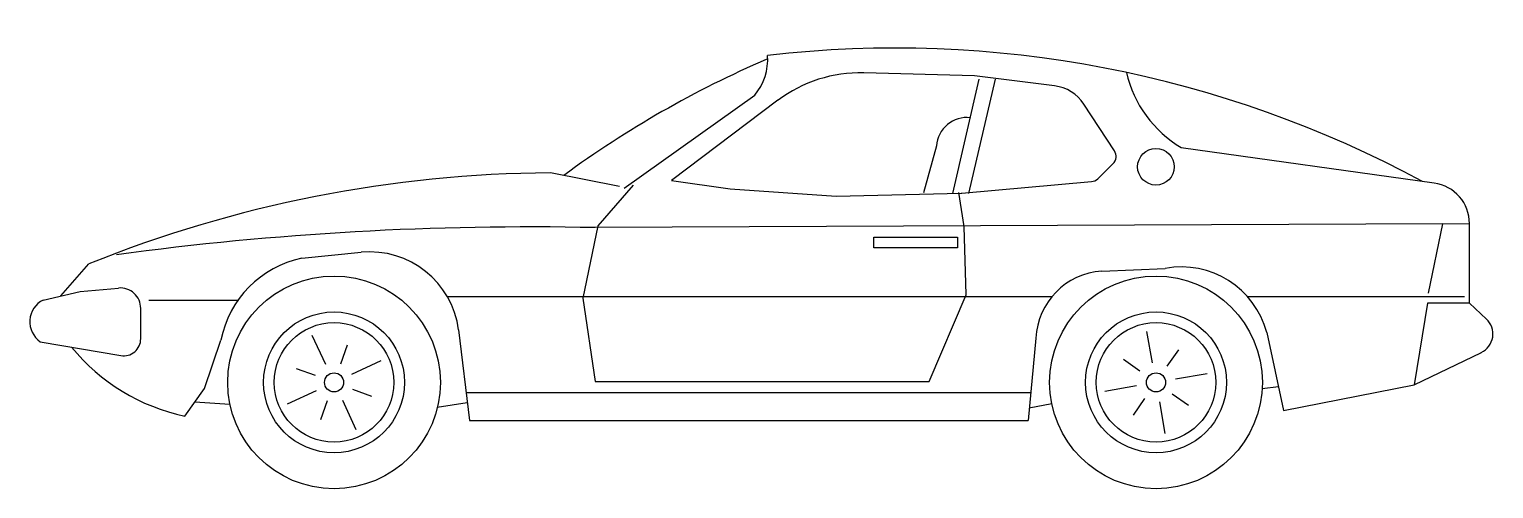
# Model space of a CAD drawing. Extents: x 2.7 to 6.91, y 0.31 to 1.63.
import ezdxf

# ---------------------------------------------------------------- set-up
doc = ezdxf.new("R2010")
doc.units = 0
doc.header["$MEASUREMENT"] = 0
doc.layers.get('0').update_dxf_attribs({"linetype": 'CONTINUOUS'})

# ---------------------------------------------------------------- blocks, each defined once
blk = doc.blocks.new('CARESPL')
for p, q in [((1.8392, 1.1858), (1.5212, 1.1943)), ((2.0695, 1.1569), (1.8392, 1.1858)), ((1.7772, 0.8482), (1.8531, 1.1767)), ((1.8233, 0.8482), (1.8992, 1.1767)), ((0.8334, 0.8633), (1.2082, 1.1302)), ((1.275, 1.1156), (0.9692, 0.8854)), ((2.2411, 0.9703), (2.1532, 1.1046)), ((1.7301, 0.9847), (1.6926, 0.8496)), ((3.1596, 0.8777), (2.4333, 0.9795)), ((2.1932, 0.8904), (2.237, 0.9332)), ((0.8202, 0.8683), (0.6216, 0.9071)), ((0.9692, 0.8854), (1.1374, 0.8614)), ((0.8592, 0.8722), (0.7576, 0.7546)), ((1.1374, 0.8614), (1.4419, 0.8399)), ((1.4419, 0.8399), (1.8011, 0.8487)), ((1.8093, 0.7534), (1.7939, 0.8508)), ((1.803, 0.8489), (2.1753, 0.8821)), ((3.1844, 0.7611), (0.7499, 0.7498)), ((3.1428, 0.5617), (3.1844, 0.7611)), ((3.1844, 0.7611), (3.2609, 0.7613)), ((3.2608, 0.5325), (3.2609, 0.7613)), ((0.7576, 0.7546), (0.7145, 0.5469)), ((1.5501, 0.7221), (1.7902, 0.7221)), ((1.5501, 0.6921), (1.5501, 0.7221)), ((1.7902, 0.7221), (1.7902, 0.6921)), ((1.8156, 0.5565), (1.8093, 0.7534)), ((-0.0923, 0.6621), (0.0776, 0.6791)), ((1.7902, 0.6921), (1.5501, 0.6921)), ((-0.7849, 0.5538), (-0.7038, 0.646)), ((2.2049, 0.6249), (2.3872, 0.6327)), ((-0.8355, 0.542), (-0.7293, 0.5668)), ((-0.7293, 0.5668), (-0.6188, 0.5763)), ((0.3251, 0.5521), (2.0619, 0.5521)), ((0.7145, 0.5469), (0.7498, 0.3081)), ((1.709, 0.3081), (1.8156, 0.5565)), ((2.6227, 0.5521), (3.2464, 0.5521)), ((-0.555, 0.4306), (-0.555, 0.5178)), ((-0.2766, 0.5404), (-0.5318, 0.5404)), ((3.1405, 0.5325), (3.1021, 0.2984)), ((3.2608, 0.5325), (3.1405, 0.5325)), ((3.3094, 0.4874), (3.2608, 0.5325)), ((-0.8436, 0.4221), (-0.6123, 0.3823)), ((-0.3722, 0.2883), (-0.3247, 0.4264)), ((-0.024, 0.3568), (-0.0629, 0.4404)), ((0.3578, 0.4561), (0.3888, 0.1964)), ((2.0158, 0.4321), (1.9933, 0.1964)), ((2.3507, 0.3612), (2.3347, 0.452)), ((2.6788, 0.4486), (2.7267, 0.2243)), ((0.0194, 0.3586), (0.0391, 0.4129)), ((2.3931, 0.3518), (2.4262, 0.3991)), ((3.1021, 0.2984), (3.2949, 0.3913)), ((-0.0533, 0.3248), (-0.1075, 0.3445)), ((0.0514, 0.3293), (0.135, 0.3683)), ((2.3141, 0.3379), (2.2668, 0.371)), ((0.7498, 0.3081), (1.709, 0.3081)), ((2.3047, 0.2955), (2.2139, 0.2795)), ((2.4164, 0.3152), (2.5072, 0.3312)), ((2.7267, 0.2243), (3.1021, 0.2984)), ((-0.4284, 0.2087), (-0.3722, 0.2883)), ((-0.0514, 0.2814), (-0.135, 0.2424)), ((0.024, 0.254), (0.0629, 0.1704)), ((0.0533, 0.286), (0.1075, 0.2662)), ((0.3793, 0.2759), (2.0009, 0.2759)), ((2.328, 0.2589), (2.2949, 0.2116)), ((2.407, 0.2728), (2.4543, 0.2397)), ((2.7121, 0.2927), (2.6654, 0.2871)), ((-0.3999, 0.2491), (-0.2989, 0.2428)), ((-0.0194, 0.2521), (-0.0391, 0.1979)), ((0.3828, 0.2466), (0.2966, 0.2328)), ((1.9967, 0.232), (2.0613, 0.2444)), ((2.3704, 0.2495), (2.3864, 0.1587)), ((0.3888, 0.1964), (1.9933, 0.1964))]:
    blk.add_line(p, q)
for centre, radius in [((2.3603, 0.9246), 0.0525), ((0, 0.3054), 0.3054), ((2.3606, 0.3054), 0.3054), ((0, 0.3054), 0.2023), ((2.3606, 0.3054), 0.2023), ((0, 0.3054), 0.1716), ((2.3606, 0.3054), 0.1716), ((0, 0.3054), 0.0274), ((2.3606, 0.3054), 0.0274)]:
    blk.add_circle(centre, radius)
for centre, radius, start, end in [((1.6111, -1.9213), 3.1868, 61.6196, 96.5984), ((2.4285, -1.5128), 2.9914, 113.3534, 126.2465), ((1.0871, 1.2322), 0.1583, 319.9069, 4.4025), ((1.5108, 0.8025), 0.3919, 88.4688, 126.9706), ((2.6089, 1.2736), 0.3425, 193.1854, 239.1533), ((2.0548, 1.0403), 0.1176, 33.1821, 82.8586), ((1.8175, 0.9785), 0.0876, 83.5241, 175.9575), ((2.2165, 0.9542), 0.0294, 314.3334, 33.1821), ((0.6443, -2.7022), 3.6094, 90.3607, 111.9314), ((2.1727, 0.9114), 0.0294, 275.1074, 314.3334), ((1.8004, 0.8781), 0.0294, 271.4097, 275.1074), ((3.1433, 0.7613), 0.1176, 359.991, 82.0225), ((0.5618, -8.0916), 8.8435, 88.78118, 97.7125), ((0.1023, 0.4225), 0.2577, 7.4737, 95.5038), ((-0.0317, 0.3699), 0.2984, 101.7033, 169.0834), ((2.433, 0.3822), 0.2547, 15.1091, 100.355), ((2.2175, 0.4235), 0.2018, 93.5675, 177.5653), ((-0.6138, 0.5178), 0.0588, 0, 94.9448), ((-0.8036, 0.4796), 0.07, 117.0337, 235.18), ((3.2693, 0.4443), 0.0588, 295.7411, 47.0953), ((-0.604, 0.4306), 0.049, 260.2315, 0), ((-0.3103, 0.7694), 0.573, 219.2705, 258.1038)]:
    blk.add_arc(centre, radius, start, end)

msp = doc.modelspace()

# ---------------------------------------------------------------- block references
msp.add_blockref('CARESPL', (3.5753, 0.3102))

doc.saveas('drawing.dxf')
